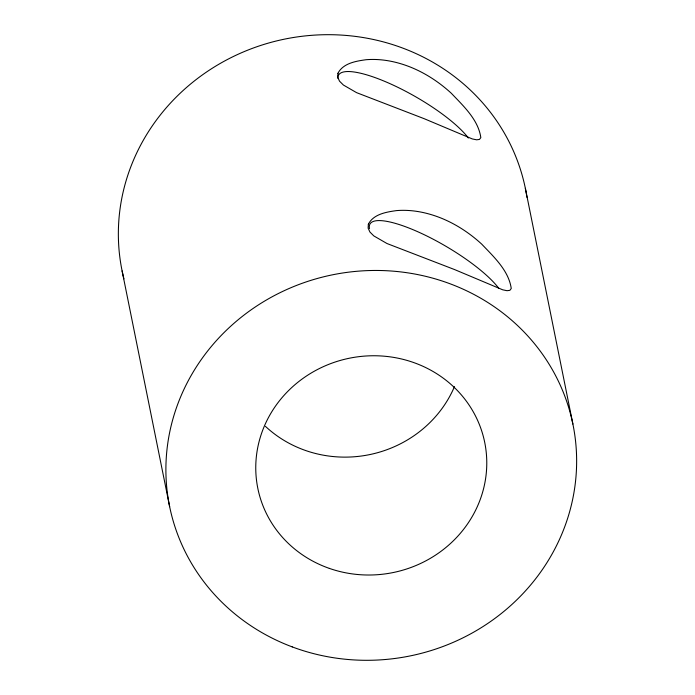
<?xml version="1.0" encoding="UTF-8"?>
<svg xmlns="http://www.w3.org/2000/svg" width="695" height="695" viewBox="0 0 695 695"><rect width="100%" height="100%" fill="white"/><g stroke="black" fill="none" stroke-linecap="round" stroke-linejoin="round"><path stroke-width="1.04" d="M525.342 188.31L572.889 424.072M122.112 270.928L169.658 506.69M123.927 278.869A205.807 194.47 -11.4 0 1 285.15 39.007A205.807 194.47 -11.4 0 1 526.966 197.328M454.478 386.602A115.752 109.376 -11.4 0 1 265.403 426.313M337.883 78.248A77.241 19.486 29.8 0 1 392.171 84.642A77.241 19.486 29.8 0 1 468.378 138.027M369.497 228.585A77.293 19.286 30.5 0 1 421.144 233.268A77.293 19.286 30.5 0 1 498.932 288.529M337.935 73.296L337.692 77.223L339.525 81.167L343.391 85.025L356.561 92.644L424.211 118.706L472.287 138.93L476.588 139.808L479.42 139.452L480.827 137.627C478.299 119.627 463.261 105.866 451.324 93.278C439.344 82.279 425.54 73.166 410.424 67.094C396.419 61.525 381.216 58.484 366.109 59.718C355.936 61.125 343.113 63.202 337.935 73.296M368.359 224.19L368.115 228.116L369.948 232.052L373.814 235.909L386.985 243.528L454.634 269.591L502.711 289.815L507.02 290.701L509.852 290.345L511.251 288.512C508.723 270.511 493.685 256.75 481.748 244.162C469.768 233.164 455.963 224.059 440.856 217.987C426.843 212.418 411.64 209.369 396.541 210.602C386.359 212.018 373.536 214.086 368.359 224.19M292.274 646.915A205.807 194.47 -11.4 0 0 574.939 436.113A205.807 194.47 -11.4 0 0 246.595 313.115A205.807 194.47 -11.4 0 0 292.274 646.915M329.317 568.38A115.752 109.376 -11.4 0 0 485.449 446.425A115.752 109.376 -11.4 0 0 299.05 381.346A115.752 109.376 -11.4 0 0 329.317 568.38"/></g></svg>
